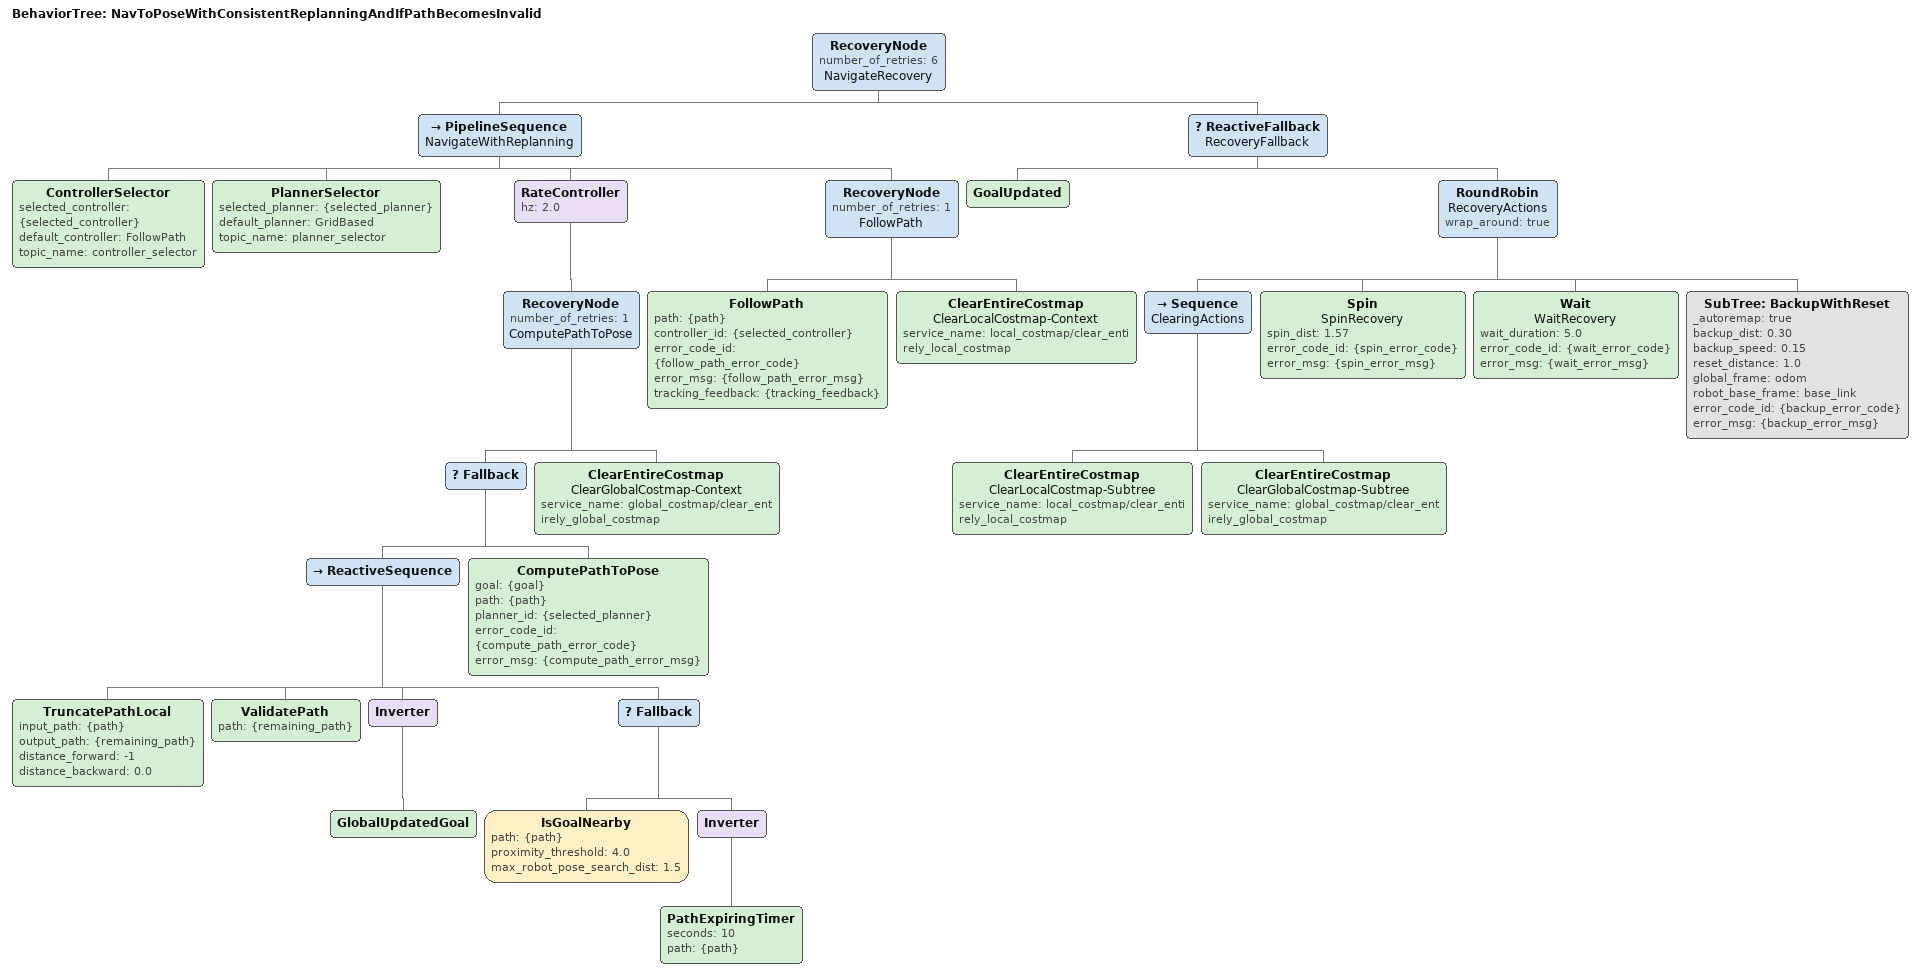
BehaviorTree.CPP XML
<root BTCPP_format="4" main_tree_to_execute="NavToPoseWithConsistentReplanningAndIfPathBecomesInvalid">
  <BehaviorTree ID="NavToPoseWithConsistentReplanningAndIfPathBecomesInvalid">
    <RecoveryNode number_of_retries="6" name="NavigateRecovery">
      <PipelineSequence name="NavigateWithReplanning">
        <ControllerSelector selected_controller="{selected_controller}" default_controller="FollowPath" topic_name="controller_selector"/>
        <PlannerSelector selected_planner="{selected_planner}" default_planner="GridBased" topic_name="planner_selector"/>
        <RateController hz="2.0">
          <RecoveryNode number_of_retries="1" name="ComputePathToPose">
            <Fallback>
              <ReactiveSequence>
                <TruncatePathLocal input_path="{path}" output_path="{remaining_path}" distance_forward="-1" distance_backward="0.0" />
                <ValidatePath path="{remaining_path}"/>
                <Inverter>
                  <GlobalUpdatedGoal/>
                </Inverter>
                <Fallback>
                  <IsGoalNearby path="{path}" proximity_threshold="4.0" max_robot_pose_search_dist="1.5"/>
                  <Inverter>
                    <PathExpiringTimer seconds="10" path="{path}"/>
                  </Inverter>
                </Fallback>
              </ReactiveSequence>
              <ComputePathToPose goal="{goal}" path="{path}" planner_id="{selected_planner}" error_code_id="{compute_path_error_code}" error_msg="{compute_path_error_msg}"/>
            </Fallback>
            <ClearEntireCostmap name="ClearGlobalCostmap-Context" service_name="global_costmap/clear_entirely_global_costmap"/>
          </RecoveryNode>
        </RateController>
        <RecoveryNode number_of_retries="1" name="FollowPath">
          <FollowPath path="{path}" controller_id="{selected_controller}" error_code_id="{follow_path_error_code}" error_msg="{follow_path_error_msg}" tracking_feedback="{tracking_feedback}"/>
          <ClearEntireCostmap name="ClearLocalCostmap-Context" service_name="local_costmap/clear_entirely_local_costmap"/>
        </RecoveryNode>
      </PipelineSequence>
      <ReactiveFallback name="RecoveryFallback">
        <GoalUpdated/>
        <RoundRobin name="RecoveryActions" wrap_around="true">
          <Sequence name="ClearingActions">
            <ClearEntireCostmap name="ClearLocalCostmap-Subtree" service_name="local_costmap/clear_entirely_local_costmap"/>
            <ClearEntireCostmap name="ClearGlobalCostmap-Subtree" service_name="global_costmap/clear_entirely_global_costmap"/>
          </Sequence>
          <Spin name="SpinRecovery" spin_dist="1.57" error_code_id="{spin_error_code}" error_msg="{spin_error_msg}"/>
          <Wait name="WaitRecovery" wait_duration="5.0" error_code_id="{wait_error_code}" error_msg="{wait_error_msg}"/>
          <SubTree ID="BackupWithReset" _autoremap="true" backup_dist="0.30" backup_speed="0.15"
                    reset_distance="1.0" global_frame="odom" robot_base_frame="base_link"
                    error_code_id="{backup_error_code}" error_msg="{backup_error_msg}"/>
        </RoundRobin>
      </ReactiveFallback>
    </RecoveryNode>
  </BehaviorTree>
</root>
